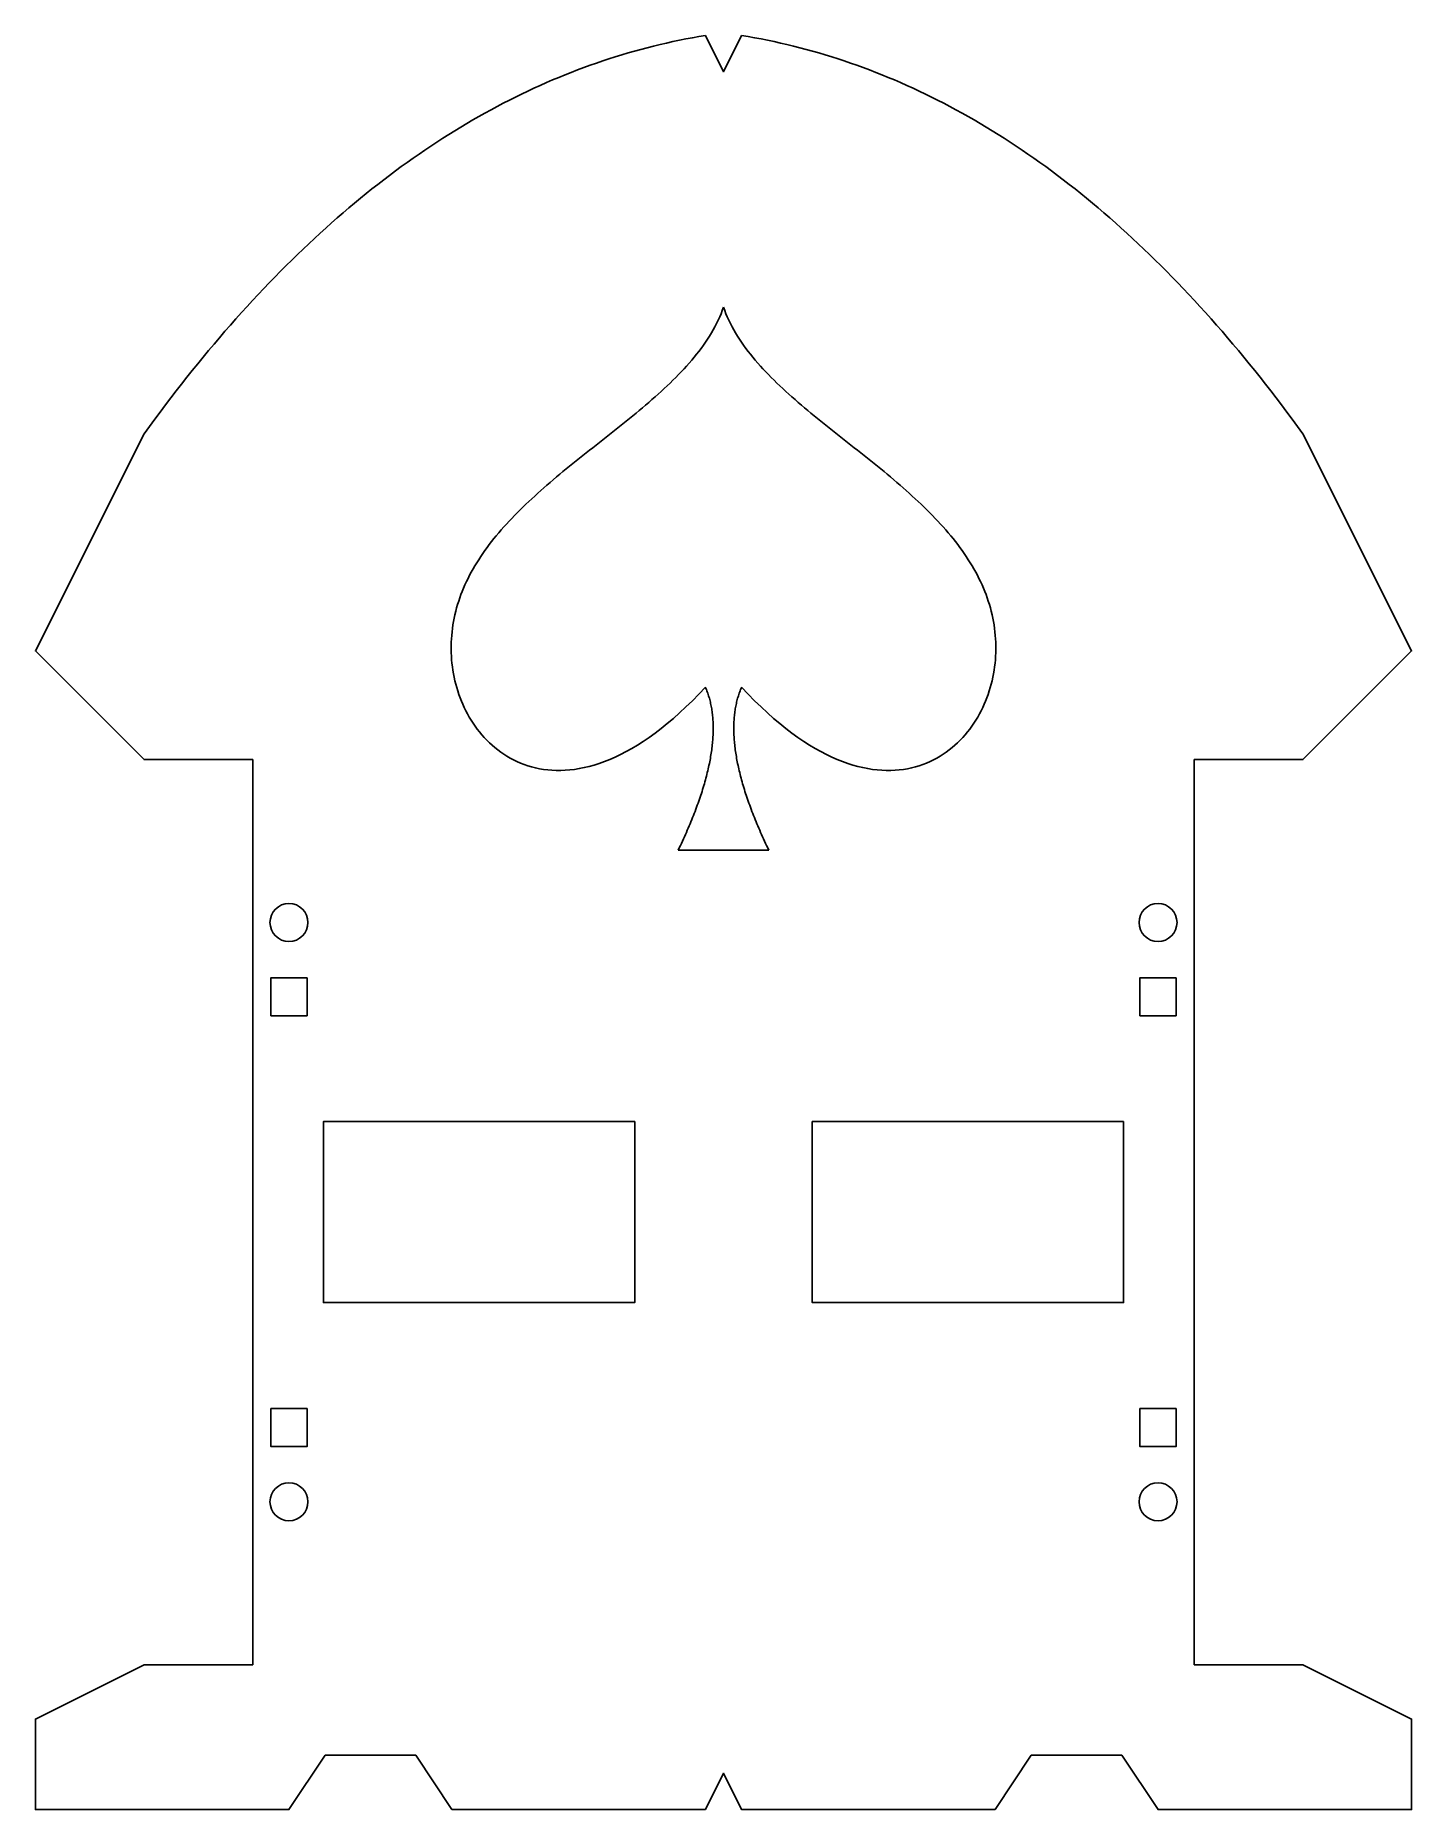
# Model space of a CAD drawing. Extents: x -38 to 38, y -58 to 40.
import ezdxf

# ---------------------------------------------------------------- set-up
doc = ezdxf.new("R2010")
doc.units = 0
doc.layers.get('0').update_dxf_attribs({"linetype": 'CONTINUOUS'})

msp = doc.modelspace()

# ---------------------------------------------------------------- linework, layer by layer
msp.add_line((2.5, -5), (-2.5, -5))
for points in [[(1, 40), (0, 38), (-1, 40)], [(-32, 18), (-38, 6), (-32, 0), (-26, 0), (-26, -50), (-32, -50), (-38, -53), (-38, -58), (-24, -58), (-22, -55), (-17, -55), (-15, -58), (-1, -58), (0, -56), (1, -58), (15, -58), (17, -55), (22, -55), (24, -58), (38, -58), (38, -53), (32, -50), (26, -50), (26, 0), (32, 0), (38, 6), (32, 18)]]:
    msp.add_lwpolyline(points)
for points in [[(-23, -12.05), (-23, -14.15), (-25, -14.15), (-25, -12.05)], [(25, -12.05), (25, -14.15), (23, -14.15), (23, -12.05)], [(-4.9, -20), (-4.9, -30), (-22.1, -30), (-22.1, -20)], [(22.1, -20), (22.1, -30), (4.9, -30), (4.9, -20)], [(-23, -35.85), (-23, -37.95), (-25, -37.95), (-25, -35.85)], [(25, -35.85), (25, -37.95), (23, -37.95), (23, -35.85)]]:
    msp.add_lwpolyline(points, close=True)
for points in [[(-1, 40, 0), (-1.35998, 39.9394, 0), (-1.71925, 39.8752, 0), (-2.0778, 39.8074, 0), (-2.43564, 39.7359, 0), (-2.79276, 39.6608, 0), (-3.14916, 39.582, 0), (-3.50484, 39.4996, 0), (-3.85981, 39.4136, 0), (-4.21407, 39.3239, 0), (-4.5676, 39.2306, 0), (-4.92042, 39.1336, 0), (-5.27253, 39.033, 0), (-5.62392, 38.9288, 0), (-5.97459, 38.8209, 0), (-6.32454, 38.7094, 0), (-6.67378, 38.5943, 0), (-7.0223, 38.4755, 0), (-7.37011, 38.3531, 0), (-7.7172, 38.227, 0), (-8.06357, 38.0973, 0), (-8.40923, 37.964, 0), (-8.75417, 37.827, 0), (-9.09839, 37.6864, 0), (-9.4419, 37.5421, 0), (-9.78469, 37.3942, 0), (-10.1268, 37.2427, 0), (-10.4681, 37.0875, 0), (-10.8088, 36.9287, 0), (-11.1487, 36.7663, 0), (-11.4879, 36.6002, 0), (-11.8264, 36.4304, 0), (-12.1642, 36.2571, 0), (-12.5012, 36.0801, 0), (-12.8376, 35.8994, 0), (-13.1732, 35.7152, 0), (-13.5081, 35.5272, 0), (-13.8423, 35.3357, 0), (-14.1758, 35.1405, 0), (-14.5086, 34.9417, 0), (-14.8406, 34.7392, 0), (-15.1719, 34.5331, 0), (-15.5026, 34.3233, 0), (-15.8324, 34.11, 0), (-16.1616, 33.8929, 0), (-16.4901, 33.6723, 0), (-16.8178, 33.448, 0), (-17.1449, 33.22, 0), (-17.4712, 32.9884, 0), (-17.7968, 32.7532, 0), (-18.1217, 32.5144, 0), (-18.4458, 32.2719, 0), (-18.7693, 32.0257, 0), (-19.092, 31.776, 0), (-19.414, 31.5226, 0), (-19.7353, 31.2655, 0), (-20.0559, 31.0048, 0), (-20.3758, 30.7405, 0), (-20.695, 30.4725, 0), (-21.0134, 30.2009, 0), (-21.3311, 29.9257, 0), (-21.6481, 29.6468, 0), (-21.9644, 29.3643, 0), (-22.28, 29.0781, 0), (-22.5948, 28.7883, 0), (-22.909, 28.4949, 0), (-23.2224, 28.1978, 0), (-23.5351, 27.8971, 0), (-23.8471, 27.5928, 0), (-24.1583, 27.2848, 0), (-24.4689, 26.9732, 0), (-24.7787, 26.6579, 0), (-25.0879, 26.339, 0), (-25.3963, 26.0165, 0), (-25.704, 25.6903, 0), (-26.0109, 25.3605, 0), (-26.3172, 25.027, 0), (-26.6227, 24.6899, 0), (-26.9276, 24.3492, 0), (-27.2317, 24.0048, 0), (-27.5351, 23.6568, 0), (-27.8377, 23.3051, 0), (-28.1397, 22.9498, 0), (-28.4409, 22.5909, 0), (-28.7415, 22.2284, 0), (-29.0413, 21.8622, 0), (-29.3404, 21.4923, 0), (-29.6388, 21.1188, 0), (-29.9364, 20.7417, 0), (-30.2334, 20.361, 0), (-30.5296, 19.9766, 0), (-30.8251, 19.5885, 0), (-31.1199, 19.1969, 0), (-31.414, 18.8015, 0), (-31.7074, 18.4026, 0), (-32, 18, 0)], [(32, 18, 0), (31.7074, 18.4026, 0), (31.414, 18.8015, 0), (31.1199, 19.1969, 0), (30.8251, 19.5885, 0), (30.5296, 19.9766, 0), (30.2334, 20.361, 0), (29.9364, 20.7417, 0), (29.6388, 21.1188, 0), (29.3404, 21.4923, 0), (29.0413, 21.8622, 0), (28.7415, 22.2284, 0), (28.4409, 22.5909, 0), (28.1397, 22.9498, 0), (27.8377, 23.3051, 0), (27.5351, 23.6568, 0), (27.2317, 24.0048, 0), (26.9276, 24.3492, 0), (26.6227, 24.6899, 0), (26.3172, 25.027, 0), (26.0109, 25.3605, 0), (25.704, 25.6903, 0), (25.3963, 26.0165, 0), (25.0879, 26.339, 0), (24.7787, 26.6579, 0), (24.4689, 26.9732, 0), (24.1583, 27.2848, 0), (23.8471, 27.5928, 0), (23.5351, 27.8971, 0), (23.2224, 28.1978, 0), (22.909, 28.4949, 0), (22.5948, 28.7883, 0), (22.28, 29.0781, 0), (21.9644, 29.3643, 0), (21.6481, 29.6468, 0), (21.3311, 29.9257, 0), (21.0134, 30.2009, 0), (20.695, 30.4725, 0), (20.3758, 30.7405, 0), (20.0559, 31.0048, 0), (19.7353, 31.2655, 0), (19.414, 31.5226, 0), (19.092, 31.776, 0), (18.7693, 32.0257, 0), (18.4458, 32.2719, 0), (18.1217, 32.5144, 0), (17.7968, 32.7532, 0), (17.4712, 32.9884, 0), (17.1449, 33.22, 0), (16.8178, 33.448, 0), (16.4901, 33.6723, 0), (16.1616, 33.8929, 0), (15.8324, 34.11, 0), (15.5026, 34.3233, 0), (15.1719, 34.5331, 0), (14.8406, 34.7392, 0), (14.5086, 34.9417, 0), (14.1758, 35.1405, 0), (13.8423, 35.3357, 0), (13.5081, 35.5272, 0), (13.1732, 35.7152, 0), (12.8376, 35.8994, 0), (12.5012, 36.0801, 0), (12.1642, 36.2571, 0), (11.8264, 36.4304, 0), (11.4879, 36.6002, 0), (11.1487, 36.7663, 0), (10.8088, 36.9287, 0), (10.4681, 37.0875, 0), (10.1268, 37.2427, 0), (9.78469, 37.3942, 0), (9.4419, 37.5421, 0), (9.09839, 37.6864, 0), (8.75417, 37.827, 0), (8.40923, 37.964, 0), (8.06357, 38.0973, 0), (7.7172, 38.227, 0), (7.37011, 38.3531, 0), (7.0223, 38.4755, 0), (6.67378, 38.5943, 0), (6.32454, 38.7094, 0), (5.97459, 38.8209, 0), (5.62392, 38.9288, 0), (5.27253, 39.033, 0), (4.92042, 39.1336, 0), (4.5676, 39.2306, 0), (4.21407, 39.3239, 0), (3.85981, 39.4136, 0), (3.50484, 39.4996, 0), (3.14916, 39.582, 0), (2.79276, 39.6608, 0), (2.43564, 39.7359, 0), (2.0778, 39.8074, 0), (1.71925, 39.8752, 0), (1.35998, 39.9394, 0), (1, 40, 0)], [(-1, 4, 0), (-1.36129, 3.61671, 0), (-1.71862, 3.25325, 0), (-2.07194, 2.90918, 0), (-2.42119, 2.58406, 0), (-2.76633, 2.27745, 0), (-3.10731, 1.98893, 0), (-3.44408, 1.71807, 0), (-3.7766, 1.46445, 0), (-4.10483, 1.22765, 0), (-4.42872, 1.00727, 0), (-4.74823, 0.802899, 0), (-5.06332, 0.614134, 0), (-5.37395, 0.44058, 0), (-5.68008, 0.281846, 0), (-5.98167, 0.137545, 0), (-6.27869, 0.007295, 0), (-6.57111, -0.109282, 0), (-6.85888, -0.212558, 0), (-7.14198, -0.302901, 0), (-7.42038, -0.380674, 0), (-7.69404, -0.446235, 0), (-7.96294, -0.499938, 0), (-8.22704, -0.542131, 0), (-8.48632, -0.57316, 0), (-8.74076, -0.593362, 0), (-8.99033, -0.603073, 0), (-9.235, -0.602622, 0), (-9.47476, -0.592334, 0), (-9.70958, -0.57253, 0), (-9.93944, -0.543526, 0), (-10.1643, -0.505632, 0), (-10.3842, -0.459153, 0), (-10.5991, -0.404392, 0), (-10.8089, -0.341646, 0), (-11.0137, -0.271204, 0), (-11.2135, -0.193356, 0), (-11.4082, -0.108383, 0), (-11.5978, -0.016563, 0), (-11.7823, 0.081832, 0), (-11.9617, 0.186534, 0), (-12.136, 0.297278, 0), (-12.3052, 0.413807, 0), (-12.4692, 0.535867, 0), (-12.6282, 0.663209, 0), (-12.782, 0.795588, 0), (-12.9307, 0.932765, 0), (-13.0743, 1.07451, 0), (-13.2127, 1.22058, 0), (-13.346, 1.37076, 0), (-13.4742, 1.52483, 0), (-13.5972, 1.68257, 0), (-13.7152, 1.84377, 0), (-13.828, 2.00822, 0), (-13.9357, 2.17573, 0), (-14.0384, 2.34609, 0), (-14.1359, 2.51912, 0), (-14.2283, 2.69462, 0), (-14.3157, 2.87242, 0), (-14.3981, 3.05233, 0), (-14.4754, 3.23419, 0), (-14.5477, 3.41782, 0), (-14.6149, 3.60306, 0), (-14.6772, 3.78976, 0), (-14.7345, 3.97775, 0), (-14.7868, 4.16689, 0), (-14.8343, 4.35704, 0), (-14.8768, 4.54805, 0), (-14.9144, 4.7398, 0), (-14.9471, 4.93214, 0), (-14.975, 5.12495, 0), (-14.9981, 5.31812, 0), (-15.0164, 5.51153, 0), (-15.0299, 5.70506, 0), (-15.0388, 5.89861, 0), (-15.0429, 6.09208, 0), (-15.0423, 6.28537, 0), (-15.0371, 6.47839, 0), (-15.0273, 6.67105, 0), (-15.013, 6.86326, 0), (-14.9941, 7.05496, 0), (-14.9708, 7.24607, 0), (-14.9429, 7.43651, 0), (-14.9107, 7.62622, 0), (-14.8741, 7.81516, 0), (-14.8332, 8.00325, 0), (-14.7879, 8.19045, 0), (-14.7385, 8.37672, 0), (-14.6848, 8.56202, 0), (-14.627, 8.74631, 0), (-14.5651, 8.92956, 0), (-14.4991, 9.11175, 0), (-14.4291, 9.29285, 0), (-14.3552, 9.47285, 0), (-14.2774, 9.65173, 0), (-14.1957, 9.8295, 0), (-14.1103, 10.0061, 0), (-14.021, 10.1817, 0), (-13.9282, 10.3561, 0), (-13.8317, 10.5294, 0), (-13.7316, 10.7016, 0), (-13.628, 10.8728, 0), (-13.521, 11.0429, 0), (-13.4106, 11.212, 0), (-13.2969, 11.38, 0), (-13.1799, 11.5471, 0), (-13.0597, 11.7132, 0), (-12.9364, 11.8784, 0), (-12.8101, 12.0426, 0), (-12.6807, 12.2059, 0), (-12.5484, 12.3683, 0), (-12.4133, 12.5298, 0), (-12.2754, 12.6905, 0), (-12.1347, 12.8503, 0), (-11.9915, 13.0094, 0), (-11.8456, 13.1676, 0), (-11.6972, 13.3251, 0), (-11.5464, 13.4818, 0), (-11.3933, 13.6378, 0), (-11.2379, 13.7932, 0), (-11.0802, 13.9478, 0), (-10.9205, 14.1018, 0), (-10.7587, 14.2551, 0), (-10.5949, 14.4079, 0), (-10.4292, 14.5601, 0), (-10.2618, 14.7117, 0), (-10.0926, 14.8628, 0), (-9.92172, 15.0134, 0), (-9.74932, 15.1635, 0), (-9.57544, 15.3131, 0), (-9.40017, 15.4624, 0), (-9.22359, 15.6112, 0), (-9.0458, 15.7597, 0), (-8.86687, 15.9078, 0), (-8.6869, 16.0556, 0), (-8.50597, 16.2031, 0), (-8.32418, 16.3503, 0), (-8.14162, 16.4973, 0), (-7.95838, 16.6442, 0), (-7.77455, 16.7908, 0), (-7.59022, 16.9373, 0), (-7.40549, 17.0836, 0), (-7.22046, 17.2299, 0), (-7.03522, 17.3762, 0), (-6.84987, 17.5224, 0), (-6.6645, 17.6686, 0), (-6.47922, 17.8148, 0), (-6.29412, 17.9612, 0), (-6.10931, 18.1076, 0), (-5.92488, 18.2541, 0), (-5.74095, 18.4008, 0), (-5.5576, 18.5478, 0), (-5.37495, 18.6949, 0), (-5.19311, 18.8423, 0), (-5.01217, 18.99, 0), (-4.83224, 19.1381, 0), (-4.65343, 19.2865, 0), (-4.47585, 19.4353, 0), (-4.29961, 19.5845, 0), (-4.12482, 19.7342, 0), (-3.95159, 19.8845, 0), (-3.78002, 20.0352, 0), (-3.61025, 20.1866, 0), (-3.44236, 20.3385, 0), (-3.27649, 20.4911, 0), (-3.11275, 20.6444, 0), (-2.95125, 20.7984, 0), (-2.79211, 20.9532, 0), (-2.63545, 21.1088, 0), (-2.48138, 21.2652, 0), (-2.33003, 21.4225, 0), (-2.18151, 21.5807, 0), (-2.03596, 21.7399, 0), (-1.89348, 21.9001, 0), (-1.75421, 22.0613, 0), (-1.61826, 22.2235, 0), (-1.48576, 22.3869, 0), (-1.35684, 22.5515, 0), (-1.23163, 22.7172, 0), (-1.11024, 22.8842, 0), (-0.992819, 23.0525, 0), (-0.879483, 23.222, 0), (-0.770365, 23.393, 0), (-0.665596, 23.5653, 0), (-0.565308, 23.7392, 0), (-0.469633, 23.9144, 0), (-0.378706, 24.0913, 0), (-0.292659, 24.2697, 0), (-0.211629, 24.4497, 0), (-0.135751, 24.6314, 0), (-0.065162, 24.8148, 0), (0, 25, 0)], [(0, 25, 0), (0.065162, 24.8148, 0), (0.135751, 24.6314, 0), (0.211629, 24.4497, 0), (0.292659, 24.2697, 0), (0.378706, 24.0913, 0), (0.469633, 23.9144, 0), (0.565308, 23.7392, 0), (0.665596, 23.5653, 0), (0.770365, 23.393, 0), (0.879483, 23.222, 0), (0.992819, 23.0525, 0), (1.11024, 22.8842, 0), (1.23163, 22.7172, 0), (1.35684, 22.5515, 0), (1.48576, 22.3869, 0), (1.61826, 22.2235, 0), (1.75421, 22.0613, 0), (1.89348, 21.9001, 0), (2.03596, 21.7399, 0), (2.18151, 21.5807, 0), (2.33003, 21.4225, 0), (2.48138, 21.2652, 0), (2.63545, 21.1088, 0), (2.79211, 20.9532, 0), (2.95125, 20.7984, 0), (3.11275, 20.6444, 0), (3.27649, 20.4911, 0), (3.44236, 20.3385, 0), (3.61025, 20.1866, 0), (3.78002, 20.0352, 0), (3.95159, 19.8845, 0), (4.12482, 19.7342, 0), (4.29961, 19.5845, 0), (4.47585, 19.4353, 0), (4.65343, 19.2865, 0), (4.83224, 19.1381, 0), (5.01217, 18.99, 0), (5.19311, 18.8423, 0), (5.37495, 18.6949, 0), (5.5576, 18.5478, 0), (5.74095, 18.4008, 0), (5.92488, 18.2541, 0), (6.10931, 18.1076, 0), (6.29412, 17.9612, 0), (6.47922, 17.8148, 0), (6.6645, 17.6686, 0), (6.84987, 17.5224, 0), (7.03522, 17.3762, 0), (7.22046, 17.2299, 0), (7.40549, 17.0836, 0), (7.59022, 16.9373, 0), (7.77455, 16.7908, 0), (7.95838, 16.6442, 0), (8.14162, 16.4973, 0), (8.32418, 16.3503, 0), (8.50597, 16.2031, 0), (8.6869, 16.0556, 0), (8.86687, 15.9078, 0), (9.0458, 15.7597, 0), (9.22359, 15.6112, 0), (9.40017, 15.4624, 0), (9.57544, 15.3131, 0), (9.74932, 15.1635, 0), (9.92172, 15.0134, 0), (10.0926, 14.8628, 0), (10.2618, 14.7117, 0), (10.4292, 14.5601, 0), (10.5949, 14.4079, 0), (10.7587, 14.2551, 0), (10.9205, 14.1018, 0), (11.0802, 13.9478, 0), (11.2379, 13.7932, 0), (11.3933, 13.6378, 0), (11.5464, 13.4818, 0), (11.6972, 13.3251, 0), (11.8456, 13.1676, 0), (11.9915, 13.0094, 0), (12.1347, 12.8503, 0), (12.2754, 12.6905, 0), (12.4133, 12.5298, 0), (12.5484, 12.3683, 0), (12.6807, 12.2059, 0), (12.8101, 12.0426, 0), (12.9364, 11.8784, 0), (13.0597, 11.7132, 0), (13.1799, 11.5471, 0), (13.2969, 11.38, 0), (13.4106, 11.212, 0), (13.521, 11.0429, 0), (13.628, 10.8728, 0), (13.7316, 10.7016, 0), (13.8317, 10.5294, 0), (13.9282, 10.3561, 0), (14.021, 10.1817, 0), (14.1103, 10.0061, 0), (14.1957, 9.8295, 0), (14.2774, 9.65173, 0), (14.3552, 9.47285, 0), (14.4291, 9.29285, 0), (14.4991, 9.11175, 0), (14.5651, 8.92956, 0), (14.627, 8.74631, 0), (14.6848, 8.56202, 0), (14.7385, 8.37672, 0), (14.7879, 8.19045, 0), (14.8332, 8.00325, 0), (14.8741, 7.81516, 0), (14.9107, 7.62622, 0), (14.9429, 7.43651, 0), (14.9708, 7.24607, 0), (14.9941, 7.05496, 0), (15.013, 6.86326, 0), (15.0273, 6.67105, 0), (15.0371, 6.47839, 0), (15.0423, 6.28537, 0), (15.0429, 6.09208, 0), (15.0388, 5.89861, 0), (15.0299, 5.70506, 0), (15.0164, 5.51153, 0), (14.9981, 5.31812, 0), (14.975, 5.12495, 0), (14.9471, 4.93214, 0), (14.9144, 4.7398, 0), (14.8768, 4.54805, 0), (14.8343, 4.35704, 0), (14.7868, 4.16689, 0), (14.7345, 3.97775, 0), (14.6772, 3.78976, 0), (14.6149, 3.60306, 0), (14.5477, 3.41782, 0), (14.4754, 3.23419, 0), (14.3981, 3.05233, 0), (14.3157, 2.87242, 0), (14.2283, 2.69462, 0), (14.1359, 2.51912, 0), (14.0384, 2.34609, 0), (13.9357, 2.17573, 0), (13.828, 2.00822, 0), (13.7152, 1.84377, 0), (13.5972, 1.68257, 0), (13.4742, 1.52483, 0), (13.346, 1.37076, 0), (13.2127, 1.22058, 0), (13.0743, 1.07451, 0), (12.9307, 0.932765, 0), (12.782, 0.795588, 0), (12.6282, 0.663209, 0), (12.4692, 0.535867, 0), (12.3052, 0.413807, 0), (12.136, 0.297278, 0), (11.9617, 0.186534, 0), (11.7823, 0.081832, 0), (11.5978, -0.016563, 0), (11.4082, -0.108383, 0), (11.2135, -0.193356, 0), (11.0137, -0.271204, 0), (10.8089, -0.341646, 0), (10.5991, -0.404392, 0), (10.3842, -0.459153, 0), (10.1643, -0.505632, 0), (9.93944, -0.543526, 0), (9.70958, -0.57253, 0), (9.47476, -0.592334, 0), (9.235, -0.602622, 0), (8.99033, -0.603073, 0), (8.74076, -0.593362, 0), (8.48632, -0.57316, 0), (8.22704, -0.542131, 0), (7.96294, -0.499938, 0), (7.69404, -0.446235, 0), (7.42038, -0.380674, 0), (7.14198, -0.302901, 0), (6.85888, -0.212558, 0), (6.57111, -0.109282, 0), (6.27869, 0.007295, 0), (5.98167, 0.137545, 0), (5.68008, 0.281846, 0), (5.37395, 0.44058, 0), (5.06332, 0.614134, 0), (4.74823, 0.802899, 0), (4.42872, 1.00727, 0), (4.10483, 1.22765, 0), (3.7766, 1.46445, 0), (3.44408, 1.71807, 0), (3.10731, 1.98893, 0), (2.76633, 2.27745, 0), (2.42119, 2.58406, 0), (2.07194, 2.90918, 0), (1.71862, 3.25325, 0), (1.36129, 3.61671, 0), (1, 4, 0)], [(-2.5, -5, 0), (-2.44052, -4.87574, 0), (-2.38198, -4.75211, 0), (-2.32436, -4.6291, 0), (-2.26767, -4.50672, 0), (-2.21191, -4.38498, 0), (-2.15709, -4.26386, 0), (-2.10319, -4.14336, 0), (-2.05022, -4.0235, 0), (-1.99818, -3.90426, 0), (-1.94707, -3.78566, 0), (-1.89688, -3.66768, 0), (-1.84763, -3.55033, 0), (-1.79931, -3.4336, 0), (-1.75192, -3.31751, 0), (-1.70545, -3.20204, 0), (-1.65992, -3.0872, 0), (-1.61532, -2.97299, 0), (-1.57164, -2.85941, 0), (-1.5289, -2.74646, 0), (-1.48708, -2.63413, 0), (-1.4462, -2.52243, 0), (-1.40624, -2.41136, 0), (-1.36721, -2.30092, 0), (-1.32911, -2.19111, 0), (-1.29195, -2.08192, 0), (-1.25571, -1.97337, 0), (-1.2204, -1.86544, 0), (-1.18602, -1.75814, 0), (-1.15257, -1.65147, 0), (-1.12005, -1.54542, 0), (-1.08846, -1.44001, 0), (-1.0578, -1.33522, 0), (-1.02806, -1.23106, 0), (-0.999261, -1.12753, 0), (-0.971388, -1.02462, 0), (-0.944444, -0.922349, 0), (-0.91843, -0.820702, 0), (-0.893345, -0.719684, 0), (-0.86919, -0.619293, 0), (-0.845965, -0.519531, 0), (-0.823669, -0.420397, 0), (-0.802302, -0.321891, 0), (-0.781865, -0.224013, 0), (-0.762358, -0.126764, 0), (-0.74378, -0.030142, 0), (-0.726131, 0.065851, 0), (-0.709412, 0.161216, 0), (-0.693623, 0.255953, 0), (-0.678763, 0.350061, 0), (-0.664833, 0.443542, 0), (-0.651832, 0.536394, 0), (-0.63976, 0.628618, 0), (-0.628618, 0.720214, 0), (-0.618406, 0.811182, 0), (-0.609123, 0.901522, 0), (-0.600769, 0.991233, 0), (-0.593345, 1.08032, 0), (-0.586851, 1.16877, 0), (-0.581286, 1.2566, 0), (-0.576651, 1.3438, 0), (-0.572945, 1.43037, 0), (-0.570168, 1.51631, 0), (-0.568322, 1.60162, 0), (-0.567404, 1.68631, 0), (-0.567416, 1.77037, 0), (-0.568358, 1.8538, 0), (-0.570229, 1.9366, 0), (-0.57303, 2.01877, 0), (-0.57676, 2.10032, 0), (-0.581419, 2.18123, 0), (-0.587009, 2.26152, 0), (-0.593527, 2.34118, 0), (-0.600975, 2.42022, 0), (-0.609353, 2.49862, 0), (-0.61866, 2.5764, 0), (-0.628897, 2.65354, 0), (-0.640063, 2.73006, 0), (-0.652159, 2.80596, 0), (-0.665184, 2.88122, 0), (-0.679139, 2.95585, 0), (-0.694023, 3.02986, 0), (-0.709837, 3.10324, 0), (-0.72658, 3.17599, 0), (-0.744253, 3.24811, 0), (-0.762855, 3.31961, 0), (-0.782387, 3.39047, 0), (-0.802848, 3.46071, 0), (-0.824239, 3.53032, 0), (-0.846559, 3.5993, 0), (-0.869809, 3.66766, 0), (-0.893988, 3.73538, 0), (-0.919097, 3.80248, 0), (-0.945135, 3.86895, 0), (-0.972103, 3.93479, 0), (-1, 4, 0)], [(1, 4, 0), (0.972103, 3.93479, 0), (0.945135, 3.86895, 0), (0.919097, 3.80248, 0), (0.893988, 3.73538, 0), (0.869809, 3.66766, 0), (0.846559, 3.5993, 0), (0.824239, 3.53032, 0), (0.802848, 3.46071, 0), (0.782387, 3.39047, 0), (0.762855, 3.31961, 0), (0.744253, 3.24811, 0), (0.72658, 3.17599, 0), (0.709837, 3.10324, 0), (0.694023, 3.02986, 0), (0.679139, 2.95585, 0), (0.665184, 2.88122, 0), (0.652159, 2.80596, 0), (0.640063, 2.73006, 0), (0.628897, 2.65354, 0), (0.61866, 2.5764, 0), (0.609353, 2.49862, 0), (0.600975, 2.42022, 0), (0.593527, 2.34118, 0), (0.587009, 2.26152, 0), (0.581419, 2.18123, 0), (0.57676, 2.10032, 0), (0.57303, 2.01877, 0), (0.570229, 1.9366, 0), (0.568358, 1.8538, 0), (0.567416, 1.77037, 0), (0.567404, 1.68631, 0), (0.568322, 1.60162, 0), (0.570168, 1.51631, 0), (0.572945, 1.43037, 0), (0.576651, 1.3438, 0), (0.581286, 1.2566, 0), (0.586851, 1.16877, 0), (0.593345, 1.08032, 0), (0.600769, 0.991233, 0), (0.609123, 0.901522, 0), (0.618406, 0.811182, 0), (0.628618, 0.720214, 0), (0.63976, 0.628618, 0), (0.651832, 0.536394, 0), (0.664833, 0.443542, 0), (0.678763, 0.350061, 0), (0.693623, 0.255953, 0), (0.709412, 0.161216, 0), (0.726131, 0.065851, 0), (0.74378, -0.030142, 0), (0.762358, -0.126764, 0), (0.781865, -0.224013, 0), (0.802302, -0.321891, 0), (0.823669, -0.420397, 0), (0.845965, -0.519531, 0), (0.86919, -0.619293, 0), (0.893345, -0.719684, 0), (0.91843, -0.820702, 0), (0.944444, -0.922349, 0), (0.971388, -1.02462, 0), (0.999261, -1.12753, 0), (1.02806, -1.23106, 0), (1.0578, -1.33522, 0), (1.08846, -1.44001, 0), (1.12005, -1.54542, 0), (1.15257, -1.65147, 0), (1.18602, -1.75814, 0), (1.2204, -1.86544, 0), (1.25571, -1.97337, 0), (1.29195, -2.08192, 0), (1.32911, -2.19111, 0), (1.36721, -2.30092, 0), (1.40624, -2.41136, 0), (1.4462, -2.52243, 0), (1.48708, -2.63413, 0), (1.5289, -2.74646, 0), (1.57164, -2.85941, 0), (1.61532, -2.97299, 0), (1.65992, -3.0872, 0), (1.70545, -3.20204, 0), (1.75192, -3.31751, 0), (1.79931, -3.4336, 0), (1.84763, -3.55033, 0), (1.89688, -3.66768, 0), (1.94707, -3.78566, 0), (1.99818, -3.90426, 0), (2.05022, -4.0235, 0), (2.10319, -4.14336, 0), (2.15709, -4.26386, 0), (2.21191, -4.38498, 0), (2.26767, -4.50672, 0), (2.32436, -4.6291, 0), (2.38198, -4.75211, 0), (2.44052, -4.87574, 0), (2.5, -5, 0)]]:
    msp.add_polyline3d(points)
for centre in [(-24, -9), (24, -9), (-24, -41), (24, -41)]:
    msp.add_circle(centre, 1.05)

doc.saveas('drawing.dxf')
